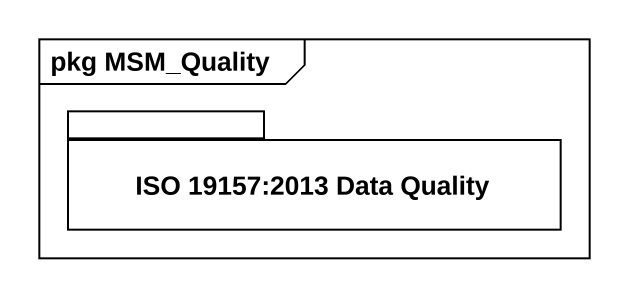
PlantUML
@startuml
mainframe pkg MSM_Quality
package "ISO 19157:2013 Data Quality" as ISO_19157_2013_Data_Quality {
}
@enduml
